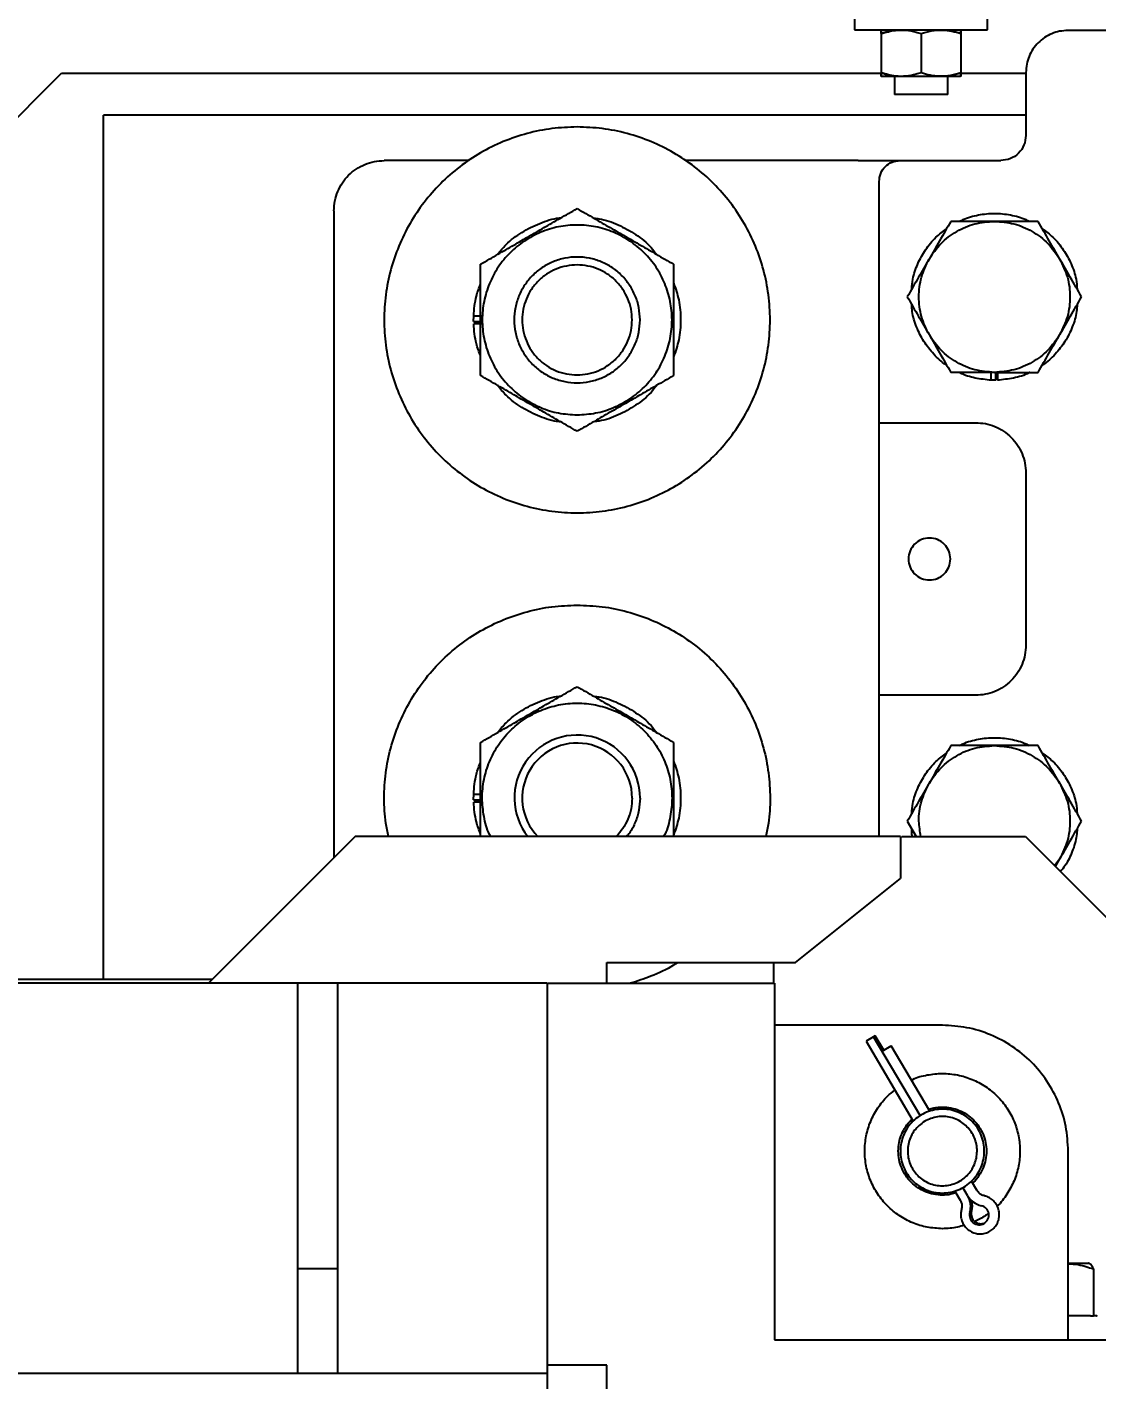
# Model space of a CAD drawing. Header units: millimetres. Extents: x 1293 to 41893, y 1011 to 26911.
# Drawn here: x 11191.6 to 11361.6, y 15098 to 15313 of the extents above; entities that cross this region are included whole.
import ezdxf

# ---------------------------------------------------------------- set-up
doc = ezdxf.new("R2010")
doc.units = ezdxf.units.MM
doc.header["$LTSCALE"] = 50
doc.layers.add('CAPA_1', color=7, linetype='Continuous')
doc.layers.add('MAQUINAS', color=11, linetype='Continuous')
doc.styles.add('SLDTEXTSTYLE0', font='TXT', dxfattribs={"width": 0.75})
doc.dimstyles.new('SLDDIMSTYLE0', dxfattribs={"dimtxt": 100, "dimasz": 100, "dimexe": 0, "dimexo": 0.0625, "dimgap": 25, "dimtad": 2, "dimdec": 0, "dimlfac": 1.5, "dimrnd": 1e-09, "dimzin": 12, "dimdsep": 46, "dimtxsty": 'SLDTEXTSTYLE0', "dimsah": 1, "dimcen": 0.09, "dimadec": 0, "dimazin": 3, "dimtfac": 1, "dimtdec": 0, "dimtofl": 0, "dimtmove": 0, "dimatfit": 3, "dimfxl": 1, "dimfrac": 2, "dimtolj": 1, "dimtzin": 12, "dimarcsym": 0})

# ---------------------------------------------------------------- blocks, each defined once
blk = doc.blocks.new('_D_18')
at = {"layer": 'CAPA_1', "transparency": 16777216}
for p, q in [((6530.12, 15837.67), (6530.12, 16976.53)), ((16745.16, 15322.37), (16745.16, 16976.53)), ((6530.12, 16926.53), (16745.16, 16926.53))]:
    blk.add_line(p, q, dxfattribs=at)
for points in [[(6530.12, 16926.53), (6630.12, 16911.14), (6630.12, 16941.91)], [(16745.16, 16926.53), (16645.16, 16941.91), (16645.16, 16911.14)]]:
    blk.add_solid(points, dxfattribs=at)
at = {"layer": 'CAPA_1', "transparency": 16777216, "insert": (11452.92, 17055.44), "char_height": 100, "attachment_point": 1, "style": 'SLDTEXTSTYLE0'}
blk.add_mtext('15323', dxfattribs=at)

msp = doc.modelspace()

# ---------------------------------------------------------------- linework, layer by layer
at = {"color": 7, "linetype": 'Continuous', "lineweight": 25}
for p, q in [((11323.0888204, 15314.2819693), (11323.0888204, 15312.588636)), ((11344.2554871, 15312.588636), (11344.2554871, 15314.2819693)), ((11323.0888204, 15312.588636), (11344.2554871, 15312.588636)), ((11327.3694751, 15312.588636), (11327.3221537, 15312.561315)), ((11327.3221537, 15311.9940938), (11327.3221537, 15305.7748448)), ((11333.6727126, 15311.9940938), (11333.6727126, 15305.7748448)), ((11340.0221537, 15312.561315), (11339.9748324, 15312.588636)), ((11340.0221537, 15311.99428), (11340.0221537, 15305.7746586)), ((11327.3221537, 15305.2076236), (11327.3694751, 15305.1803026)), ((11339.9613169, 15305.1803026), (11327.3829905, 15305.1803026)), ((11329.4388204, 15305.1803026), (11329.4388204, 15302.3153026)), ((11337.9054871, 15302.3153026), (11337.9054871, 15305.1803026)), ((11339.9748324, 15305.1803026), (11340.0221537, 15305.2076236)), ((11337.9054871, 15302.3153026), (11329.4388204, 15302.3153026)), ((11274.2568163, 15161.0592064), (10787.3768163, 15161.0592064)), ((11234.573483, 15161.0592064), (11234.573483, 15099.0592064)), ((11240.923483, 15161.0592064), (11240.923483, 15099.0592064)), ((11274.2568163, 15161.0592064), (11274.2568163, 14046.3592064)), ((11234.573483, 15115.7258731), (11240.923483, 15115.7258731)), ((10510.5315994, 15099.0592064), (11274.2568163, 15099.0592064))]:
    msp.add_line(p, q, dxfattribs=at)
for points, knots in [([(11327.3221537, 15311.9940938), (11328.0887504, 15312.2115463), (11329.377702, 15312.5771699), (11331.2624581, 15312.5754363), (11332.6112358, 15312.3283499), (11333.407403, 15312.077639), (11333.6727126, 15311.9940938)], [0, 0, 0, 0, 0.3661794341, 0.6156922034, 0.8719357593, 1, 1, 1, 1]), ([(11327.3221537, 15311.99428), (11327.3221537, 15312.1580726), (11327.3221537, 15312.4892097), (11327.3221537, 15312.6102931), (11327.3221537, 15312.4324166), (11327.3221537, 15312.1410911), (11327.3221537, 15311.9940938)], [0, 0, 0, 0, 0.2646061211, 0.5349506065, 0.7653448938, 1, 1, 1, 1]), ([(11329.4388204, 15312.4632353), (11329.223274, 15312.4435004), (11328.5047821, 15312.3777172), (11327.809119, 15312.1521661), (11327.3221537, 15311.99428)], [0, 0, 0, 0, 0.2999984007, 1, 1, 1, 1]), ([(11333.6727126, 15311.9940938), (11334.2238237, 15312.1579183), (11335.3379963, 15312.4891197), (11336.9887431, 15312.6103022), (11338.5666969, 15312.432517), (11339.534047, 15312.1412486), (11340.0221537, 15311.99428)], [0, 0, 0, 0, 0.2646176718, 0.5349733347, 0.7653562273, 1, 1, 1, 1]), ([(11340.0221537, 15311.9940938), (11339.757084, 15312.0796706), (11339.0630759, 15312.3037288), (11338.347658, 15312.4092059), (11337.9054871, 15312.474397)], [0, 0, 0, 0, 0.3819403056, 1, 1, 1, 1]), ([(11340.0221537, 15311.99428), (11340.0221537, 15312.1580726), (11340.0221537, 15312.4892097), (11340.0221537, 15312.6102931), (11340.0221537, 15312.4324166), (11340.0221537, 15312.1410911), (11340.0221537, 15311.9940938)], [0, 0, 0, 0, 0.2646061211, 0.5349506065, 0.7653448938, 1, 1, 1, 1]), ([(11333.6727126, 15305.7748448), (11333.4073987, 15305.6912974), (11332.6245116, 15305.4447658), (11331.2765045, 15305.1949882), (11329.3911208, 15305.1880056), (11328.0887485, 15305.5574089), (11327.3221537, 15305.7748448)], [0, 0, 0, 0, 0.1280647744, 0.377893031, 0.6338190398, 1, 1, 1, 1]), ([(11327.3221537, 15305.7748448), (11327.3221537, 15305.6110203), (11327.3221537, 15305.2798189), (11327.3221537, 15305.1586363), (11327.3221537, 15305.3364215), (11327.3221537, 15305.62769), (11327.3221537, 15305.7746586)], [0, 0, 0, 0, 0.2646176718, 0.5349733347, 0.7653562273, 1, 1, 1, 1]), ([(11327.3221537, 15305.7746586), (11327.8713359, 15305.5898368), (11328.541166, 15305.3644121), (11329.2339611, 15305.3225597), (11329.3587455, 15305.3150214)], [0, 0, 0, 0, 0.8198826265, 1, 1, 1, 1]), ([(11340.0221537, 15305.7746586), (11339.471061, 15305.610866), (11338.3569242, 15305.2797289), (11336.7061959, 15305.1586454), (11335.1282254, 15305.3365219), (11334.1608379, 15305.6278475), (11333.6727126, 15305.7748448)], [0, 0, 0, 0, 0.2646061211, 0.5349506065, 0.7653448938, 1, 1, 1, 1]), ([(11337.9054871, 15305.2975687), (11338.3476983, 15305.3614529), (11339.0632647, 15305.4648276), (11339.7571001, 15305.6891507), (11340.0221537, 15305.7748448)], [0, 0, 0, 0, 0.6179876588, 1, 1, 1, 1]), ([(11340.0221537, 15305.7748448), (11340.0221537, 15305.6110203), (11340.0221537, 15305.2798189), (11340.0221537, 15305.1586363), (11340.0221537, 15305.3364215), (11340.0221537, 15305.62769), (11340.0221537, 15305.7746586)], [0, 0, 0, 0, 0.2646176718, 0.5349733347, 0.7653562273, 1, 1, 1, 1])]:
    msp.add_open_spline(points, degree=3, knots=knots, dxfattribs=at)
at = {"layer": 'MAQUINAS', "linetype": 'Continuous', "lineweight": 25}
for p, q in [((11372.842264, 15312.4903026), (11357.0054871, 15312.4903026)), ((11157.0601562, 15265.7092064), (11197.0601562, 15305.7092064)), ((11197.0601562, 15305.7092064), (11327.3221537, 15305.7092064)), ((11339.8032974, 15305.7092064), (11350.3856062, 15305.7092064)), ((11350.3388204, 15305.823636), (11350.3388204, 15295.823636)), ((11203.7268228, 15161.7092064), (11203.7268228, 15299.0425398)), ((11350.3934895, 15299.0425398), (11203.7268228, 15299.0425398)), ((11261.8391423, 15291.823636), (11248.3388204, 15291.823636)), ((11323.6721537, 15291.823636), (11296.1718318, 15291.823636)), ((11330.3388204, 15291.823636), (11346.3388204, 15291.823636)), ((11327.0054871, 15250.1569693), (11327.0054871, 15288.4903026)), ((11240.3388204, 15283.823636), (11240.3388204, 15180.9878772)), ((11262.5541767, 15266.232299), (11262.5641558, 15267.118636)), ((11262.5541767, 15266.232299), (11263.6721578, 15266.232299)), ((11262.5641558, 15267.118636), (11263.8890188, 15267.118636)), ((11263.8890188, 15265.8619693), (11262.5641558, 15265.8619693)), ((11344.8438204, 15256.9028761), (11344.8438204, 15258.1569693)), ((11345.5420752, 15256.8951934), (11345.5420752, 15258.1569693)), ((11345.5420752, 15257.8253109), (11345.8338204, 15257.8418681)), ((11345.8338204, 15258.1569693), (11345.8338204, 15256.9028761)), ((11345.5420752, 15256.8951934), (11344.8438204, 15256.9028761)), ((11333.6721537, 15250.1569693), (11342.3388204, 15250.1569693)), ((11327.0054871, 15214.823636), (11327.0054871, 15242.1569693)), ((11350.3388204, 15242.1569693), (11350.3388204, 15214.823636)), ((11327.0054871, 15184.3758731), (11327.0054871, 15206.823636)), ((11342.3388204, 15206.823636), (11333.6721537, 15206.823636)), ((11262.5541767, 15190.232299), (11262.5641558, 15191.118636)), ((11262.5641558, 15191.118636), (11263.8890188, 15191.118636)), ((11262.5541767, 15190.232299), (11263.6721578, 15190.232299)), ((11263.8890188, 15189.8619693), (11262.5641558, 15189.8619693)), ((11331.4824139, 15186.823636), (11332.8956305, 15184.3758731)), ((11243.7268163, 15184.3758731), (11220.393483, 15161.0425398)), ((11330.393483, 15184.3758731), (11243.7268163, 15184.3758731)), ((11330.393483, 15184.3758731), (11330.393483, 15177.7092064)), ((11330.6268163, 15184.3758731), (11350.2511668, 15184.3758731)), ((11350.2511668, 15184.3758731), (11373.5845001, 15161.0425398)), ((11355.7311252, 15180.823636), (11354.8941592, 15179.7328806)), ((11355.0255303, 15179.6015096), (11355.7311252, 15180.823636)), ((11313.7267341, 15164.3758731), (11330.393483, 15177.7092064)), ((11283.7268163, 15164.3758731), (11313.7267341, 15164.3758731)), ((11283.7268163, 15161.0425398), (11283.7268163, 15164.3758731)), ((11310.2511668, 15161.0425398), (11310.2511668, 15164.3758731)), ((11063.7268163, 15161.7092064), (11221.0601497, 15161.7092064)), ((11274.3722931, 15161.0425398), (11310.3935066, 15161.0425398)), ((11310.3935066, 15161.0425398), (11310.3935066, 15104.3758731)), ((11337.0601733, 15154.3758731), (11310.3935066, 15154.3758731)), ((11326.1163968, 15152.529161), (11324.9316951, 15151.8268015)), ((11324.9316951, 15151.8268015), (11332.4427217, 15139.1576106)), ((11326.3849139, 15152.6883534), (11326.1163968, 15152.529161)), ((11333.5339336, 15140.0176638), (11326.1163968, 15152.529161)), ((11327.7448369, 15150.3945094), (11326.3849139, 15152.6883534)), ((11327.4763198, 15150.235317), (11328.9295387, 15151.0968689)), ((11335.0806424, 15140.7215221), (11328.9295387, 15151.0968689)), ((11357.0601733, 15104.3758731), (11357.0601733, 15134.3758731)), ((11339.0396778, 15128.0302242), (11339.8908479, 15126.5945168)), ((11341.0755497, 15127.2968763), (11340.3178694, 15128.5748901)), ((11342.5287685, 15128.1584282), (11341.6775985, 15129.5941356)), ((11360.5043662, 15116.4718683), (11360.3935066, 15116.5358731)), ((11361.0682926, 15115.6427091), (11361.0682926, 15108.2025398)), ((11360.5888104, 15108.2025398), (11361.0682926, 15108.2025398)), ((11310.3935066, 15104.3758731), (11510.8968592, 15104.3758731)), ((11283.7268163, 15100.3758731), (11274.2568163, 15100.3758731)), ((11283.7268163, 15093.7092064), (11283.7268163, 15100.3758731))]:
    msp.add_line(p, q, dxfattribs=at)
for centre, radius, start, end in [((11279.020555, 15190.5194452), 9.9849746, 359.832773889, 217.972391685), ((11279.0080508, 15190.4949908), 8.7344375, 359.969246995, 224.473053958), ((11344.0595672, 15129.0640433), 3.4680312, 210.634469101, 256.615408649), ((11338.0932259, 15125.5268523), 3.4680312, 344.708403319, 30.689342866), ((11338.3674046, 15125.6857411), 3.4624902, 344.68854048, 13.439179864), ((11342.9108837, 15124.2011348), 1.5287184, 164.400567116, 76.923244852), ((11343.1863836, 15124.3637424), 1.5345343, 164.593496223, 294.533278818)]:
    msp.add_arc(centre, radius, start, end, dxfattribs=at)
for points in [[(11357.0054871, 15312.4903026), (11356.5691571, 15312.4654912), (11355.696497, 15312.4158684), (11354.4378343, 15312.0194508), (11353.2777508, 15311.4033255), (11352.2612757, 15310.5678473), (11351.4257975, 15309.5513723), (11350.8096722, 15308.3912887), (11350.4132546, 15307.132626), (11350.3636318, 15306.259966), (11350.3388204, 15305.823636)], [(11279.0054871, 15297.1569693), (11280.3435706, 15297.1063342), (11283.0197378, 15297.0050639), (11286.9653036, 15296.1904454), (11290.7746747, 15294.9053222), (11294.3826717, 15293.1239156), (11297.7275609, 15290.8895054), (11300.7521101, 15288.2368933), (11303.4045687, 15285.2123851), (11305.6395522, 15281.8674849), (11307.4188194, 15278.2594909), (11308.7119266, 15274.450119), (11309.4967485, 15270.5045534), (11309.7598564, 15266.4903026), (11309.4967485, 15262.4760519), (11308.7119266, 15258.5304861), (11307.4188194, 15254.721115), (11305.6395522, 15251.113118), (11303.4045687, 15247.7682288), (11300.7521101, 15244.7436795), (11297.7275609, 15242.091221), (11294.3826717, 15239.8562375), (11290.7746747, 15238.0769703), (11286.9653036, 15236.7838631), (11283.0197378, 15235.9990412), (11279.0054871, 15235.7359333), (11274.9912363, 15235.9990412), (11271.0456706, 15236.7838631), (11267.2362995, 15238.0769703), (11263.6283024, 15239.8562375), (11260.2834133, 15242.091221), (11257.258864, 15244.7436795), (11254.6064055, 15247.7682288), (11252.371422, 15251.113118), (11250.5921547, 15254.721115), (11249.2990475, 15258.5304861), (11248.5142257, 15262.4760519), (11248.2511178, 15266.4903026), (11248.5142257, 15270.5045534), (11249.2990475, 15274.450119), (11250.5921547, 15278.2594909), (11252.371422, 15281.8674849), (11254.6064055, 15285.2123851), (11257.258864, 15288.2368933), (11260.2834133, 15290.8895054), (11263.6283024, 15293.1239156), (11267.2362995, 15294.9053222), (11271.0456706, 15296.1904454), (11274.9912363, 15297.0050639), (11277.6674035, 15297.1063342), (11279.0054871, 15297.1569693)], [(11350.3388204, 15295.823636), (11350.2786941, 15295.2994878), (11350.1584415, 15294.2511914), (11349.2334447, 15292.9290117), (11347.9112649, 15292.0040148), (11346.8629686, 15291.8837623), (11346.3388204, 15291.823636)], [(11240.3388204, 15283.823636), (11240.3685941, 15284.347232), (11240.4281415, 15285.394424), (11240.9038426, 15286.9048192), (11241.6431929, 15288.2969195), (11242.6457668, 15289.5166896), (11243.8655368, 15290.5192635), (11245.2576371, 15291.2586137), (11246.7680324, 15291.7343149), (11247.8152244, 15291.7938623), (11248.3388204, 15291.823636)], [(11323.6721537, 15291.823636), (11324.1084837, 15291.823636), (11324.9811438, 15291.823636), (11326.2398065, 15291.823636), (11327.39989, 15291.823636), (11328.4163651, 15291.823636), (11329.2518433, 15291.823636), (11329.8679686, 15291.823636), (11330.2643862, 15291.823636), (11330.314009, 15291.823636), (11330.3388204, 15291.823636)], [(11327.0054871, 15288.4903026), (11327.0555923, 15288.9270928), (11327.1558028, 15289.8006731), (11327.9266335, 15290.9024895), (11329.02845, 15291.6733202), (11329.9020303, 15291.7735307), (11330.3388204, 15291.823636)], [(11279.0054871, 15251.4069693), (11278.0182934, 15251.4631051), (11276.0439061, 15251.5753767), (11273.1961369, 15252.4722716), (11270.5716179, 15253.8662549), (11268.2712077, 15255.7565245), (11266.3833099, 15258.0562992), (11264.9804752, 15260.6809885), (11264.1166139, 15263.528712), (11263.8249236, 15266.4903052), (11264.1166139, 15269.4518829), (11264.9804752, 15272.2996529), (11266.3833099, 15274.9241717), (11268.2712077, 15277.224582), (11270.5716179, 15279.1124798), (11273.1961369, 15280.5153145), (11276.0439061, 15281.3791758), (11279.0054871, 15281.6708661), (11281.9670681, 15281.3791758), (11284.8148372, 15280.5153145), (11287.4393562, 15279.1124798), (11289.7397664, 15277.224582), (11291.6276642, 15274.9241717), (11293.0304989, 15272.2996529), (11293.8943602, 15269.4518829), (11294.1860505, 15266.4903052), (11293.8943602, 15263.528712), (11293.0304989, 15260.6809885), (11291.6276642, 15258.0562992), (11289.7397664, 15255.7565245), (11287.4393562, 15253.8662549), (11284.8148372, 15252.4722716), (11281.9670681, 15251.5753767), (11279.9926807, 15251.4631051), (11279.0054871, 15251.4069693)], [(11334.9465156, 15276.1569693), (11335.5390355, 15277.0248661), (11336.7240754, 15278.7606598), (11339.2784172, 15280.6538956), (11342.1951784, 15281.9194026), (11344.2909397, 15282.0777804), (11345.3388204, 15282.1569693)], [(11345.3388204, 15282.1569693), (11346.3867011, 15282.0777804), (11348.4824624, 15281.9194026), (11351.3992236, 15280.6538956), (11353.9535654, 15278.7606598), (11355.1386053, 15277.0248661), (11355.7311252, 15276.1569693)], [(11289.0054871, 15266.4903026), (11288.9682699, 15265.8358096), (11288.8938357, 15264.5268235), (11288.2992093, 15262.6387998), (11287.3750214, 15260.8987872), (11286.1218041, 15259.3736533), (11284.5970916, 15258.1220084), (11282.856966, 15257.1919522), (11280.9689726, 15256.6192265), (11279.0054854, 15256.4258407), (11277.0420084, 15256.6192265), (11275.1539841, 15257.1919522), (11273.4139716, 15258.1220084), (11271.8888378, 15259.3736533), (11270.6371928, 15260.8987872), (11269.7071367, 15262.6387998), (11269.1344109, 15264.5268235), (11268.9410251, 15266.4903026), (11269.1344109, 15268.4537817), (11269.7071367, 15270.3418055), (11270.6371928, 15272.0818181), (11271.8888378, 15273.6069519), (11273.4139716, 15274.8585969), (11275.1539841, 15275.788653), (11277.0420084, 15276.3613788), (11279.0054854, 15276.5547646), (11280.9689726, 15276.3613788), (11282.856966, 15275.788653), (11284.5970916, 15274.8585969), (11286.1218041, 15273.6069519), (11287.3750214, 15272.0818181), (11288.2992093, 15270.3418055), (11288.8938357, 15268.4537817), (11288.9682699, 15267.1447957), (11289.0054871, 15266.4903026)], [(11287.7424871, 15266.4903026), (11287.7099705, 15265.9184721), (11287.6449373, 15264.7748109), (11287.1254122, 15263.1252446), (11286.3179493, 15261.6049956), (11285.2230132, 15260.2724861), (11283.8908719, 15259.1789239), (11282.3705243, 15258.3663339), (11280.7209844, 15257.8659434), (11279.0054856, 15257.6969822), (11277.2899958, 15257.8659434), (11275.6404289, 15258.3663339), (11274.12018, 15259.1789239), (11272.7876706, 15260.2724861), (11271.6941084, 15261.6049956), (11270.8815183, 15263.1252446), (11270.3811279, 15264.7748109), (11270.2121667, 15266.4903026), (11270.3811279, 15268.2057943), (11270.8815183, 15269.8553607), (11271.6941084, 15271.3756097), (11272.7876706, 15272.7081191), (11274.12018, 15273.8016813), (11275.6404289, 15274.6142714), (11277.2899958, 15275.1146618), (11279.0054856, 15275.283623), (11280.7209844, 15275.1146618), (11282.3705243, 15274.6142714), (11283.8908719, 15273.8016813), (11285.2230132, 15272.7081191), (11286.3179493, 15271.3756097), (11287.1254122, 15269.8553607), (11287.6449373, 15268.2057943), (11287.7099705, 15267.0621332), (11287.7424871, 15266.4903026)], [(11334.9465156, 15264.1569693), (11334.4911548, 15265.104055), (11333.5804334, 15266.9982265), (11333.2180139, 15270.1569693), (11333.5804334, 15273.3157121), (11334.4911548, 15275.2098836), (11334.9465156, 15276.1569693)], [(11355.7311252, 15276.1569693), (11356.186486, 15275.2098836), (11357.0972074, 15273.3157121), (11357.4596269, 15270.1569693), (11357.0972074, 15266.9982265), (11356.186486, 15265.104055), (11355.7311252, 15264.1569693)], [(11345.3388204, 15258.1569693), (11344.2909397, 15258.2361582), (11342.1951784, 15258.394536), (11339.2784172, 15259.660043), (11336.7240754, 15261.5532788), (11335.5390355, 15263.2890725), (11334.9465156, 15264.1569693)], [(11355.7311252, 15264.1569693), (11355.1386053, 15263.2890725), (11353.9535654, 15261.5532788), (11351.3992236, 15259.660043), (11348.4824624, 15258.394536), (11346.3867011, 15258.2361582), (11345.3388204, 15258.1569693)], [(11327.0054871, 15250.1569693), (11327.0302985, 15250.1569693), (11327.0799213, 15250.1569693), (11327.4763389, 15250.1569693), (11328.0924641, 15250.1569693), (11328.9279424, 15250.1569693), (11329.9444174, 15250.1569693), (11331.104501, 15250.1569693), (11332.3631637, 15250.1569693), (11333.2358237, 15250.1569693), (11333.6721537, 15250.1569693)], [(11327.0054871, 15242.1569693), (11327.0054871, 15242.6805653), (11327.0054871, 15243.7277573), (11327.0054871, 15245.2381526), (11327.0054871, 15246.6302529), (11327.0054871, 15247.8500229), (11327.0054871, 15248.8525968), (11327.0054871, 15249.5919471), (11327.0054871, 15250.0676482), (11327.0054871, 15250.1271956), (11327.0054871, 15250.1569693)], [(11342.3388204, 15250.1569693), (11342.8624164, 15250.1271956), (11343.9096084, 15250.0676482), (11345.4200037, 15249.5919471), (11346.812104, 15248.8525968), (11348.031874, 15247.8500229), (11349.0344479, 15246.6302529), (11349.7737982, 15245.2381526), (11350.2494993, 15243.7277573), (11350.3090467, 15242.6805653), (11350.3388204, 15242.1569693)], [(11338.3388204, 15228.4903026), (11338.2887178, 15228.054029), (11338.1885127, 15227.1814818), (11337.417642, 15226.0719171), (11336.3159773, 15225.3305297), (11335.0050397, 15225.0701891), (11333.6967862, 15225.3305297), (11332.5870693, 15226.0719171), (11331.8457234, 15227.1814818), (11331.5853689, 15228.4903026), (11331.8457234, 15229.7991234), (11332.5870693, 15230.9086881), (11333.6967862, 15231.6500755), (11335.0050397, 15231.9104162), (11336.3159773, 15231.6500755), (11337.417642, 15230.9086881), (11338.1885127, 15229.7991234), (11338.2887178, 15228.9265762), (11338.3388204, 15228.4903026)], [(11327.0054871, 15206.823636), (11327.0054871, 15206.8534097), (11327.0054871, 15206.912957), (11327.0054871, 15207.3886582), (11327.0054871, 15208.1280085), (11327.0054871, 15209.1305824), (11327.0054871, 15210.3503524), (11327.0054871, 15211.7424527), (11327.0054871, 15213.2528479), (11327.0054871, 15214.3000399), (11327.0054871, 15214.823636)], [(11350.3388204, 15214.823636), (11350.3090467, 15214.3000399), (11350.2494993, 15213.2528479), (11349.7737982, 15211.7424527), (11349.0344479, 15210.3503524), (11348.031874, 15209.1305824), (11346.812104, 15208.1280085), (11345.4200037, 15207.3886582), (11343.9096084, 15206.912957), (11342.8624164, 15206.8534097), (11342.3388204, 15206.823636)], [(11333.6721537, 15206.823636), (11333.2358237, 15206.823636), (11332.3631637, 15206.823636), (11331.104501, 15206.823636), (11329.9444174, 15206.823636), (11328.9279424, 15206.823636), (11328.0924641, 15206.823636), (11327.4763389, 15206.823636), (11327.0799213, 15206.823636), (11327.0302985, 15206.823636), (11327.0054871, 15206.823636)], [(11334.9465156, 15192.823636), (11335.5390355, 15193.6915328), (11336.7240754, 15195.4273264), (11339.2784172, 15197.3205623), (11342.1951784, 15198.5860693), (11344.2909397, 15198.7444471), (11345.3388204, 15198.823636)], [(11345.3388204, 15198.823636), (11346.3867011, 15198.7444471), (11348.4824624, 15198.5860693), (11351.3992236, 15197.3205623), (11353.9535654, 15195.4273264), (11355.1386053, 15193.6915328), (11355.7311252, 15192.823636)], [(11355.7311252, 15192.823636), (11356.186486, 15191.8765502), (11357.0972074, 15189.9823788), (11357.4596269, 15186.823636), (11357.0972074, 15183.6648931), (11356.186486, 15181.7707217), (11355.7311252, 15180.823636)], [(11357.0601733, 15134.3758731), (11356.9857391, 15135.6848632), (11356.8368706, 15138.3028432), (11355.6476178, 15142.0788313), (11353.7992421, 15145.5590821), (11351.2928073, 15148.6085071), (11348.2433822, 15151.1149419), (11344.7631315, 15152.9633176), (11340.9871434, 15154.1525704), (11338.3691633, 15154.3014389), (11337.0601733, 15154.3758731)], [(11333.6603526, 15140.1104833), (11334.048332, 15140.3116557), (11334.8242907, 15140.7140007), (11336.1091602, 15141.0148973), (11337.4211957, 15141.0764824), (11338.7218702, 15140.8763272), (11339.9580127, 15140.4274992), (11341.0829728, 15139.7458063), (11342.0532901, 15138.8578313), (11342.8317372, 15137.7975954), (11343.3883824, 15136.6058705), (11343.7018384, 15135.3284464), (11343.7600582, 15134.0144159), (11343.5608047, 15132.7142759), (11343.1117351, 15131.4779902), (11342.4301069, 15130.3530685), (11341.5421146, 15129.3827409), (11340.4818833, 15128.6042965), (11339.2901572, 15128.0476507), (11338.0127334, 15127.7341948), (11336.6987029, 15127.675975), (11335.3985629, 15127.8752284), (11334.1622771, 15128.3242981), (11333.0373555, 15129.0059262), (11332.0670277, 15129.8939188), (11331.2885841, 15130.9541489), (11330.7319355, 15132.1458797), (11330.4184899, 15133.4232861), (11330.3602317, 15134.7373814), (11330.5596284, 15136.0372798), (11331.0081634, 15137.2744672), (11331.6917867, 15138.3960237), (11332.5723332, 15139.3789105), (11333.2976795, 15139.8666257), (11333.6603526, 15140.1104833)], [(11334.2492165, 15139.1172197), (11334.9120245, 15139.4138557), (11336.2376404, 15140.0071277), (11338.4659518, 15139.8463154), (11340.4495193, 15138.9045026), (11341.9253204, 15137.2593606), (11342.6582389, 15135.1789548), (11342.5394919, 15132.9752896), (11341.5864071, 15130.9851191), (11339.9442878, 15129.5110835), (11337.8630634, 15128.7777063), (11335.6596497, 15128.8965226), (11333.6692919, 15129.8497888), (11332.1957542, 15131.491113), (11331.4605723, 15133.5753367), (11331.5861096, 15135.7675484), (11332.5142966, 15137.7997149), (11333.6709099, 15138.6780514), (11334.2492165, 15139.1172197)]]:
    msp.add_open_spline(points, degree=3, dxfattribs=at)
for points, knots in [([(11263.6721537, 15275.3430068), (11264.5829038, 15275.8688286), (11266.3156941, 15276.8692555), (11268.8851594, 15278.352737), (11271.338734, 15279.7693089), (11273.7923412, 15281.1858997), (11276.3618169, 15282.6693872), (11278.0946886, 15283.6698611), (11279.0054871, 15284.1957109)], [0, 0, 0, 0, 0.1815959575, 0.3455038982, 0.4999999835, 0.6544793218, 0.8183941161, 1, 1, 1, 1]), ([(11279.0054871, 15284.1957109), (11279.9162372, 15283.6698891), (11281.6490274, 15282.6694622), (11284.2184927, 15281.1859807), (11286.6720673, 15279.7694087), (11289.1256745, 15278.3528179), (11291.6951502, 15276.8693305), (11293.4280219, 15275.8688565), (11294.3388204, 15275.3430068)], [0, 0, 0, 0, 0.1815959575, 0.3455038983, 0.4999999835, 0.6544793219, 0.8183941161, 1, 1, 1, 1]), ([(11339.7942967, 15282.1569693), (11339.968337, 15282.2523195), (11340.894288, 15282.7596137), (11342.7762044, 15283.2286232), (11345.3388204, 15283.5161423), (11347.9014364, 15283.2286232), (11349.7833528, 15282.7596137), (11350.7093038, 15282.2523195), (11350.8833441, 15282.1569693)], [0, 0, 0, 0, 0.05186370543, 0.27593185271, 0.5, 0.72406814729, 0.94813629457, 1, 1, 1, 1]), ([(11266.3412017, 15276.8839823), (11266.7809084, 15277.4225036), (11267.8936395, 15278.785297), (11270.1823269, 15280.4945183), (11273.037363, 15281.8962948), (11275.1828488, 15282.6272586), (11276.3427571, 15282.7090652), (11276.4427571, 15282.716118)], [0, 0, 0, 0, 0.1743291541, 0.441161103, 0.7079930518, 0.9748250007, 1, 1, 1, 1]), ([(11281.6499723, 15282.6689166), (11281.9289936, 15282.6413762), (11283.2660647, 15282.5094022), (11285.5606393, 15281.6683613), (11288.3516663, 15280.1403133), (11290.4237695, 15278.5011211), (11291.3618399, 15277.2747641), (11291.653629, 15276.8933028)], [0, 0, 0, 0, 0.0709820778, 0.3401464394, 0.609310801, 0.8784751627, 1, 1, 1, 1]), ([(11332.1917984, 15271.3856593), (11332.2361594, 15271.9121063), (11332.3525872, 15273.2937952), (11333.0925377, 15275.4371957), (11334.3301151, 15277.6944253), (11335.8855142, 15279.6021992), (11337.1527694, 15280.5489738), (11337.7321531, 15280.9818351)], [0, 0, 0, 0, 0.1380833636, 0.3624073502, 0.5867313368, 0.8110553233, 1, 1, 1, 1]), ([(11338.4106172, 15282.1569693), (11337.815585, 15281.1263434), (11336.6793489, 15279.1583248), (11335.5055914, 15277.1253171), (11334.9465156, 15276.1569693)], [0, 0, 0, 0, 0.523687075, 1, 1, 1, 1]), ([(11345.3388204, 15282.1569693), (11344.2206687, 15282.1569693), (11341.8731536, 15282.1569693), (11339.6006815, 15282.1569693), (11338.4106172, 15282.1569693)], [0, 0, 0, 0, 0.47631292503, 1, 1, 1, 1]), ([(11352.2670236, 15282.1569693), (11351.0769593, 15282.1569693), (11348.8044872, 15282.1569693), (11346.4569721, 15282.1569693), (11345.3388204, 15282.1569693)], [0, 0, 0, 0, 0.523687075, 1, 1, 1, 1]), ([(11355.7311252, 15276.1569693), (11355.1720494, 15277.1253171), (11353.9982919, 15279.1583248), (11352.8620558, 15281.1263434), (11352.2670236, 15282.1569693)], [0, 0, 0, 0, 0.47631292503, 1, 1, 1, 1]), ([(11352.9454877, 15280.9818351), (11353.5248714, 15280.5489738), (11354.7921266, 15279.6021992), (11356.3475257, 15277.6944253), (11357.5851031, 15275.4371957), (11358.3250536, 15273.2937952), (11358.4414814, 15271.9121063), (11358.4858424, 15271.3856593)], [0, 0, 0, 0, 0.1889446767, 0.4132686632, 0.6375926498, 0.8619166364, 1, 1, 1, 1]), ([(11263.6721537, 15257.6375985), (11263.6721537, 15258.6892421), (11263.6721537, 15260.690096), (11263.6721537, 15263.6570589), (11263.6721537, 15266.4902029), (11263.6721537, 15269.3233844), (11263.6721537, 15272.2903594), (11263.6721537, 15274.2913073), (11263.6721537, 15275.3430068)], [0, 0, 0, 0, 0.18159595738, 0.3455038982, 0.49999998353, 0.65447932189, 0.81839411617, 1, 1, 1, 1]), ([(11294.3388204, 15275.3430068), (11294.3388204, 15274.2913631), (11294.3388204, 15272.2905093), (11294.3388204, 15269.3235463), (11294.3388204, 15266.4904024), (11294.3388204, 15263.6572209), (11294.3388204, 15260.6902459), (11294.3388204, 15258.689298), (11294.3388204, 15257.6375985)], [0, 0, 0, 0, 0.18159595743, 0.34550389828, 0.49999998353, 0.65447932192, 0.81839411617, 1, 1, 1, 1]), ([(11334.9465156, 15276.1569693), (11334.3874397, 15275.1886215), (11333.2136822, 15273.1556138), (11332.0774461, 15271.1875952), (11331.4824139, 15270.1569693)], [0, 0, 0, 0, 0.476312925, 1, 1, 1, 1]), ([(11359.1952269, 15270.1569693), (11358.6001947, 15271.1875952), (11357.4639586, 15273.1556138), (11356.2902011, 15275.1886215), (11355.7311252, 15276.1569693)], [0, 0, 0, 0, 0.523687075, 1, 1, 1, 1]), ([(11262.5641558, 15267.118636), (11262.6469623, 15268.1853183), (11262.7843303, 15269.9548385), (11263.4197859, 15271.6065992), (11263.6721833, 15272.2626641)], [0, 0, 0, 0, 0.6028087685, 1, 1, 1, 1]), ([(11294.3387913, 15272.3717103), (11294.6454854, 15271.4766352), (11295.297618, 15269.573411), (11295.5442102, 15266.4903026), (11295.2976181, 15263.4071949), (11294.6454858, 15261.5039714), (11294.3387919, 15260.6088969)], [0, 0, 0, 0, 0.2351471171, 0.5000000873, 0.7648530575, 1, 1, 1, 1]), ([(11331.4824139, 15270.1569693), (11332.0774461, 15269.1263434), (11333.2136822, 15267.1583248), (11334.3874397, 15265.1253171), (11334.9465156, 15264.1569693)], [0, 0, 0, 0, 0.523687075, 1, 1, 1, 1]), ([(11355.7311252, 15264.1569693), (11356.2902011, 15265.1253171), (11357.4639586, 15267.1583248), (11358.6001947, 15269.1263434), (11359.1952269, 15270.1569693)], [0, 0, 0, 0, 0.476312925, 1, 1, 1, 1]), ([(11337.7565862, 15259.2897842), (11337.7173024, 15259.3121708), (11336.9337357, 15259.7587004), (11335.660538, 15261.0172304), (11334.0447945, 15263.0206555), (11332.9121001, 15265.3422086), (11332.2781725, 15267.3442639), (11332.2132558, 15268.5627724), (11332.193985, 15268.9244921)], [0, 0, 0, 0, 0.01179466132, 0.23526027347, 0.45872588561, 0.68219149776, 0.90565710991, 1, 1, 1, 1]), ([(11358.4836558, 15268.9244921), (11358.464385, 15268.5627724), (11358.3994683, 15267.3442639), (11357.7655407, 15265.3422086), (11356.6328463, 15263.0206555), (11355.0171028, 15261.0172304), (11353.743905, 15259.7587004), (11352.9603384, 15259.3121708), (11352.9210546, 15259.2897842)], [0, 0, 0, 0, 0.0943428901, 0.3178085022, 0.5412741144, 0.7647397265, 0.9882053387, 1, 1, 1, 1]), ([(11263.6721839, 15260.7179394), (11263.4197862, 15261.3740048), (11262.7843304, 15263.0257662), (11262.6469624, 15264.795287), (11262.5641558, 15265.8619693)], [0, 0, 0, 0, 0.397191452, 1, 1, 1, 1]), ([(11334.9465156, 15264.1569693), (11335.5055914, 15263.1886215), (11336.6793489, 15261.1556138), (11337.815585, 15259.1875952), (11338.4106172, 15258.1569693)], [0, 0, 0, 0, 0.476312925, 1, 1, 1, 1]), ([(11352.2670236, 15258.1569693), (11352.8620558, 15259.1875952), (11353.9982919, 15261.1556138), (11355.1720494, 15263.1886215), (11355.7311252, 15264.1569693)], [0, 0, 0, 0, 0.523687075, 1, 1, 1, 1]), ([(11279.0054871, 15248.7848944), (11278.094737, 15249.3107162), (11276.3619467, 15250.3111431), (11273.7924814, 15251.7946246), (11271.3389068, 15253.2111966), (11268.8852996, 15254.6277873), (11266.3158239, 15256.1112748), (11264.5829522, 15257.1117488), (11263.6721537, 15257.6375985)], [0, 0, 0, 0, 0.1815959575, 0.3455038982, 0.4999999835, 0.6544793218, 0.8183941161, 1, 1, 1, 1]), ([(11294.3388204, 15257.6375985), (11293.4280703, 15257.1117767), (11291.6952801, 15256.1113498), (11289.1258148, 15254.6278683), (11286.6722401, 15253.2112963), (11284.2186329, 15251.7947056), (11281.6491573, 15250.3112181), (11279.9162855, 15249.3107441), (11279.0054871, 15248.7848944)], [0, 0, 0, 0, 0.18159595748, 0.34550389824, 0.49999998353, 0.65447932185, 0.81839411616, 1, 1, 1, 1]), ([(11345.3388204, 15258.1569693), (11344.2206687, 15258.1569693), (11341.8731536, 15258.1569693), (11339.6006815, 15258.1569693), (11338.4106172, 15258.1569693)], [0, 0, 0, 0, 0.476312925, 1, 1, 1, 1]), ([(11344.8438204, 15256.9028761), (11343.9934547, 15256.9919606), (11342.2927232, 15257.1701295), (11340.5585086, 15257.67116), (11339.7712747, 15258.1295888), (11339.7242557, 15258.1569693)], [0, 0, 0, 0, 0.4846086665, 0.969217333, 1, 1, 1, 1]), ([(11345.3388204, 15258.1569693), (11346.4569721, 15258.1569693), (11348.8044872, 15258.1569693), (11351.0769593, 15258.1569693), (11352.2670236, 15258.1569693)], [0, 0, 0, 0, 0.47631292503, 1, 1, 1, 1]), ([(11350.9533851, 15258.1569693), (11350.9063661, 15258.1295888), (11350.1191322, 15257.67116), (11348.3849176, 15257.1701295), (11346.6841861, 15256.9919606), (11345.8338204, 15256.9028761)], [0, 0, 0, 0, 0.030782667, 0.5153913335, 1, 1, 1, 1]), ([(11276.4427571, 15250.2644872), (11276.3427571, 15250.2715401), (11275.1828488, 15250.3533467), (11273.037363, 15251.0843105), (11270.1823269, 15252.486087), (11267.8936395, 15254.1953083), (11266.7809084, 15255.5581017), (11266.3412017, 15256.0966229)], [0, 0, 0, 0, 0.02517499935, 0.29200694819, 0.55883889702, 0.82567084586, 1, 1, 1, 1]), ([(11291.653629, 15256.0873025), (11291.3618399, 15255.7058411), (11290.4237695, 15254.4794841), (11288.3516663, 15252.8402919), (11285.5606393, 15251.312244), (11283.2660647, 15250.471203), (11281.9289936, 15250.3392291), (11281.6499723, 15250.3116886)], [0, 0, 0, 0, 0.1215248373, 0.390689199, 0.6598535606, 0.9290179222, 1, 1, 1, 1]), ([(11249.0212066, 15184.3758731), (11248.8671906, 15185.0775094), (11248.426217, 15187.0864117), (11248.2669035, 15190.4934836), (11248.5099959, 15194.503701), (11249.3001809, 15198.4503473), (11250.5918511, 15202.2594297), (11252.3715033, 15205.8675013), (11254.6063837, 15209.2123807), (11257.2588698, 15212.2368944), (11260.2834117, 15214.8895051), (11263.6283028, 15217.1239157), (11267.2362994, 15218.9053221), (11271.0456706, 15220.1904454), (11274.9912363, 15221.0050639), (11277.6674035, 15221.1063342), (11279.0054871, 15221.1569693)], [0, 0, 0, 0, 0.0396492127, 0.1135223502, 0.1873954877, 0.2612686251, 0.3351417626, 0.4090149001, 0.4828880376, 0.5567611751, 0.6306343126, 0.7045074501, 0.7783805875, 0.852253725, 0.9261268625, 1, 1, 1, 1]), ([(11279.0054871, 15221.1569693), (11280.3435706, 15221.1063342), (11283.0197378, 15221.0050639), (11286.9653035, 15220.1904454), (11290.7746748, 15218.9053221), (11294.3826713, 15217.1239157), (11297.7275624, 15214.8895051), (11300.7521043, 15212.2368944), (11303.4045905, 15209.2123807), (11305.6394708, 15205.8675013), (11307.4191231, 15202.2594297), (11308.7107933, 15198.4503473), (11309.5009783, 15194.503701), (11309.7440706, 15190.4934836), (11309.5847571, 15187.0864117), (11309.1437835, 15185.0775094), (11308.9897676, 15184.3758731)], [0, 0, 0, 0, 0.0738731375, 0.147746275, 0.2216194125, 0.2954925499, 0.3693656874, 0.4432388249, 0.5171119624, 0.5909850999, 0.6648582374, 0.7387313749, 0.8126045123, 0.8864776498, 0.9603507873, 1, 1, 1, 1]), ([(11263.6721537, 15199.3430068), (11264.5829038, 15199.8688286), (11266.3156941, 15200.8692555), (11268.8851594, 15202.352737), (11271.338734, 15203.7693089), (11273.7923412, 15205.1858997), (11276.3618169, 15206.6693872), (11278.0946886, 15207.6698611), (11279.0054871, 15208.1957109)], [0, 0, 0, 0, 0.1815959575, 0.3455038983, 0.4999999835, 0.6544793219, 0.8183941161, 1, 1, 1, 1]), ([(11279.0054871, 15208.1957109), (11279.9162372, 15207.6698891), (11281.6490274, 15206.6694622), (11284.2184927, 15205.1859807), (11286.6720673, 15203.7694087), (11289.1256745, 15202.3528179), (11291.6951502, 15200.8693305), (11293.4280219, 15199.8688565), (11294.3388204, 15199.3430068)], [0, 0, 0, 0, 0.1815959575, 0.3455038982, 0.4999999835, 0.6544793218, 0.8183941161, 1, 1, 1, 1]), ([(11265.2532607, 15184.3758731), (11265.1910771, 15184.4894137), (11264.6551495, 15185.4679595), (11264.1484415, 15187.5446632), (11263.8163955, 15190.4860311), (11264.118899, 15193.4530282), (11264.9798629, 15196.2993461), (11266.3834739, 15198.924254), (11268.2711638, 15201.2245599), (11270.5716297, 15203.1124857), (11273.1961338, 15204.5153129), (11276.0439068, 15205.3791762), (11279.0054871, 15205.6708658), (11281.9670673, 15205.3791762), (11284.8148403, 15204.5153129), (11287.4393444, 15203.1124857), (11289.7398104, 15201.2245599), (11291.6275002, 15198.924254), (11293.0311112, 15196.2993461), (11293.8920751, 15193.4530282), (11294.1945787, 15190.4860311), (11293.8625326, 15187.5446632), (11293.3558246, 15185.4679595), (11292.819897, 15184.4894137), (11292.7577134, 15184.3758731)], [0, 0, 0, 0, 0.0064779669, 0.0558301702, 0.1051823735, 0.1545345768, 0.2038867801, 0.2532389834, 0.3025911868, 0.3519433901, 0.4012955934, 0.4506477967, 0.5, 0.5493522033, 0.5987044066, 0.6480566099, 0.6974088132, 0.7467610166, 0.7961132199, 0.8454654232, 0.8948176265, 0.9441698298, 0.9935220331, 1, 1, 1, 1]), ([(11266.3412017, 15200.8839823), (11266.7809084, 15201.4225036), (11267.8936395, 15202.785297), (11270.1823269, 15204.4945183), (11273.037363, 15205.8962948), (11275.1828488, 15206.6272586), (11276.3427571, 15206.7090652), (11276.4427571, 15206.716118)], [0, 0, 0, 0, 0.1743291541, 0.441161103, 0.7079930518, 0.9748250007, 1, 1, 1, 1]), ([(11281.6499723, 15206.6689166), (11281.9289936, 15206.6413762), (11283.2660647, 15206.5094022), (11285.5606393, 15205.6683613), (11288.3516663, 15204.1403133), (11290.4237695, 15202.5011211), (11291.3618399, 15201.2747641), (11291.653629, 15200.8933028)], [0, 0, 0, 0, 0.0709820778, 0.3401464394, 0.609310801, 0.8784751627, 1, 1, 1, 1]), ([(11263.6721537, 15184.5921167), (11263.6721537, 15184.6634208), (11263.6721537, 15185.6874538), (11263.6721537, 15187.6601291), (11263.6721537, 15190.489403), (11263.6721537, 15193.3236115), (11263.6721537, 15196.2902938), (11263.6721537, 15198.2912847), (11263.6721537, 15199.3430068)], [0, 0, 0, 0, 0.0147678151, 0.2120876843, 0.3980771317, 0.5840464184, 0.7813745382, 1, 1, 1, 1]), ([(11294.3388204, 15199.3430068), (11294.3388204, 15198.2913438), (11294.3388204, 15196.2904531), (11294.3388204, 15193.3237412), (11294.3388204, 15190.4897163), (11294.3388204, 15187.6598539), (11294.3388204, 15185.6147855), (11294.3388204, 15184.5191961), (11294.3388204, 15184.3758731)], [0, 0, 0, 0, 0.2153998472, 0.4098190728, 0.5930744361, 0.7763099351, 0.9707372898, 1, 1, 1, 1]), ([(11339.7942967, 15198.823636), (11339.968337, 15198.9189862), (11340.894288, 15199.4262804), (11342.7762044, 15199.8952899), (11345.3388204, 15200.182809), (11347.9014364, 15199.8952899), (11349.7833528, 15199.4262804), (11350.7093038, 15198.9189862), (11350.8833441, 15198.823636)], [0, 0, 0, 0, 0.0518637054, 0.2759318527, 0.5, 0.7240681473, 0.9481362946, 1, 1, 1, 1]), ([(11332.1917984, 15188.052326), (11332.2361594, 15188.5787729), (11332.3525872, 15189.9604619), (11333.0925377, 15192.1038623), (11334.3301151, 15194.3610919), (11335.8855142, 15196.2688658), (11337.1527694, 15197.2156404), (11337.7321531, 15197.6485018)], [0, 0, 0, 0, 0.1380833636, 0.3624073502, 0.5867313368, 0.8110553233, 1, 1, 1, 1]), ([(11338.4106172, 15198.823636), (11337.815585, 15197.79301), (11336.6793489, 15195.8249914), (11335.5055914, 15193.7919838), (11334.9465156, 15192.823636)], [0, 0, 0, 0, 0.523687075, 1, 1, 1, 1]), ([(11345.3388204, 15198.823636), (11344.2206687, 15198.823636), (11341.8731536, 15198.823636), (11339.6006815, 15198.823636), (11338.4106172, 15198.823636)], [0, 0, 0, 0, 0.476312925, 1, 1, 1, 1]), ([(11352.2670236, 15198.823636), (11351.0769593, 15198.823636), (11348.8044872, 15198.823636), (11346.4569721, 15198.823636), (11345.3388204, 15198.823636)], [0, 0, 0, 0, 0.523687075, 1, 1, 1, 1]), ([(11355.7311252, 15192.823636), (11355.1720494, 15193.7919838), (11353.9982919, 15195.8249914), (11352.8620558, 15197.79301), (11352.2670236, 15198.823636)], [0, 0, 0, 0, 0.476312925, 1, 1, 1, 1]), ([(11352.9454877, 15197.6485018), (11353.5248714, 15197.2156404), (11354.7921266, 15196.2688658), (11356.3475257, 15194.3610919), (11357.5851031, 15192.1038623), (11358.3250536, 15189.9604619), (11358.4414814, 15188.5787729), (11358.4858424, 15188.052326)], [0, 0, 0, 0, 0.1889446767, 0.4132686632, 0.6375926498, 0.8619166364, 1, 1, 1, 1]), ([(11262.5641558, 15191.118636), (11262.6469623, 15192.1853183), (11262.7843303, 15193.9548385), (11263.4197859, 15195.6065992), (11263.6721833, 15196.2626641)], [0, 0, 0, 0, 0.6028087686, 1, 1, 1, 1]), ([(11294.3387913, 15196.3717103), (11294.6454854, 15195.4766352), (11295.297618, 15193.573411), (11295.5442102, 15190.4903026), (11295.2976181, 15187.4071949), (11294.6454858, 15185.5039714), (11294.3387919, 15184.6088969)], [0, 0, 0, 0, 0.2351471171, 0.5000000873, 0.7648530576, 1, 1, 1, 1]), ([(11334.9465156, 15192.823636), (11334.3874397, 15191.8552881), (11333.2136822, 15189.8222805), (11332.0774461, 15187.8542619), (11331.4824139, 15186.823636)], [0, 0, 0, 0, 0.476312925, 1, 1, 1, 1]), ([(11333.6610745, 15184.3758731), (11333.5150454, 15185.1885004), (11333.1837282, 15187.0322247), (11333.5968536, 15189.9863558), (11334.4966282, 15191.8778759), (11334.9465156, 15192.823636)], [0, 0, 0, 0, 0.2826705328, 0.6413352664, 1, 1, 1, 1]), ([(11359.1952269, 15186.823636), (11358.6001947, 15187.8542619), (11357.4639586, 15189.8222805), (11356.2902011, 15191.8552881), (11355.7311252, 15192.823636)], [0, 0, 0, 0, 0.523687075, 1, 1, 1, 1]), ([(11287.7424871, 15190.4903026), (11287.7102401, 15189.9182104), (11287.6457462, 15188.7740259), (11287.1221765, 15187.1283846), (11286.3427589, 15185.6177878), (11285.5985809, 15184.7830009), (11285.2356434, 15184.3758731)], [0, 0, 0, 0, 0.2530370004, 0.5060740007, 0.7591110011, 1, 1, 1, 1]), ([(11289.0054871, 15190.4903026), (11288.9692997, 15189.8349929), (11288.8969248, 15188.5243735), (11288.2868528, 15186.6485996), (11287.603485, 15185.2379852), (11287.0190776, 15184.5588273), (11286.8616476, 15184.3758731)], [0, 0, 0, 0, 0.2968497234, 0.5936994469, 0.8905491703, 1, 1, 1, 1]), ([(11263.6721839, 15184.7179394), (11263.4197862, 15185.3740048), (11262.7843304, 15187.0257662), (11262.6469624, 15188.795287), (11262.5641558, 15189.8619693)], [0, 0, 0, 0, 0.39719145192, 1, 1, 1, 1]), ([(11355.7311252, 15180.823636), (11356.2902011, 15181.7919838), (11357.4639586, 15183.8249914), (11358.6001947, 15185.79301), (11359.1952269, 15186.823636)], [0, 0, 0, 0, 0.476312925, 1, 1, 1, 1]), ([(11332.3162797, 15184.3758731), (11332.3033099, 15184.4204228), (11332.1891592, 15184.8125162), (11332.1917174, 15185.225287), (11332.193985, 15185.5911588)], [0, 0, 0, 0, 0.113620148, 1, 1, 1, 1]), ([(11358.4836558, 15185.5911588), (11358.4646604, 15185.2292567), (11358.4006712, 15184.0101339), (11357.7523583, 15182.017606), (11356.8730755, 15180.0790644), (11356.0760433, 15179.1093219), (11355.82417, 15178.8028698)], [0, 0, 0, 0, 0.1463771521, 0.4930938983, 0.8398106446, 1, 1, 1, 1]), ([(11295.0028387, 15164.3758731), (11294.7827927, 15164.2259664), (11293.4574596, 15163.3230815), (11290.9336565, 15162.1458182), (11288.5573068, 15161.3921259), (11287.4550814, 15161.0425398)], [0, 0, 0, 0, 0.0964479947, 0.5809042904, 1, 1, 1, 1]), ([(11332.148271, 15145.6676864), (11332.2120944, 15145.7024016), (11332.9841974, 15146.1223684), (11334.652496, 15146.5222085), (11337.0564362, 15146.7962099), (11339.4827989, 15146.5481907), (11341.810092, 15145.8443769), (11343.956447, 15144.6966258), (11345.8373572, 15143.1531098), (11347.3810658, 15141.2720753), (11348.5281707, 15139.1260247), (11349.2343765, 15136.7976385), (11349.473474, 15134.3753438), (11349.2327674, 15131.9562251), (11348.5346072, 15129.6183107), (11347.3569293, 15127.5071969), (11346.4030451, 15126.1650817), (11345.7787793, 15125.6529379), (11345.7775902, 15125.6519624)], [0, 0, 0, 0, 0.0063944345, 0.0773565874, 0.1483187404, 0.2192808934, 0.2902430464, 0.3612051994, 0.4321673524, 0.5031295053, 0.5740916583, 0.6450538113, 0.7160159643, 0.7869781173, 0.8579402703, 0.9289024232, 0.9998645762, 1, 1, 1, 1]), ([(11337.0601733, 15122.0425398), (11336.2529652, 15122.0884409), (11334.6385491, 15122.1802431), (11332.3099864, 15122.9136158), (11330.1639711, 15124.0534471), (11328.2829718, 15125.5990831), (11326.7392799, 15127.4795574), (11325.5921974, 15129.6257289), (11324.8858852, 15131.9541918), (11324.647191, 15134.3760588), (11324.8863906, 15136.7968119), (11325.5901757, 15139.1286163), (11326.7468611, 15141.2625355), (11328.0719262, 15142.9552343), (11329.1207223, 15143.7600049), (11329.5286047, 15144.0729845)], [0, 0, 0, 0, 0.0791364133, 0.1582728266, 0.2374092399, 0.3165456532, 0.3956820665, 0.4748184798, 0.5539548931, 0.6330913064, 0.7122277197, 0.7913641331, 0.8705005464, 0.9496369597, 1, 1, 1, 1]), ([(11334.9129999, 15141.0042922), (11335.1714886, 15141.0916758), (11335.8642919, 15141.325882), (11337.0624101, 15141.4138886), (11338.4340093, 15141.287531), (11339.756386, 15140.884208), (11340.9741908, 15140.2338162), (11342.0418404, 15139.3574898), (11342.9179723, 15138.2899483), (11343.5690339, 15137.0719057), (11343.9698722, 15135.7503718), (11344.1054988, 15134.3756392), (11343.9691725, 15133.00231), (11343.571833, 15131.6765658), (11342.9074759, 15130.4739613), (11342.3158537, 15129.6685585), (11341.9060714, 15129.3399142), (11341.8533724, 15129.2976497)], [0, 0, 0, 0, 0.04330752626, 0.11607318607, 0.18883884588, 0.2616045057, 0.33437016551, 0.40713582532, 0.47990148513, 0.55266714494, 0.62543280476, 0.69819846457, 0.77096412438, 0.84372978419, 0.916495444, 0.98926110382, 1, 1, 1, 1]), ([(11337.0601733, 15127.3758731), (11336.6020282, 15127.4019251), (11335.6857379, 15127.454029), (11334.3641212, 15127.8702676), (11333.1461128, 15128.5171987), (11332.0785178, 15129.3944524), (11331.2023712, 15130.4617455), (11330.5513135, 15131.6798546), (11330.1504742, 15133.0013706), (11330.0148479, 15134.376108), (11330.1511742, 15135.7494359), (11330.5485136, 15137.0751806), (11331.2128711, 15138.2777846), (11331.8044875, 15139.0831823), (11332.2142634, 15139.4118222), (11332.2669564, 15139.4540819)], [0, 0, 0, 0, 0.0823210239, 0.1646420478, 0.2469630717, 0.3292840956, 0.4116051195, 0.4939261433, 0.5762471672, 0.6585681911, 0.740889215, 0.8232102389, 0.9055312628, 0.9878522867, 1, 1, 1, 1]), ([(11343.7449743, 15127.2617282), (11343.6658353, 15127.2839624), (11343.3846189, 15127.3629707), (11342.9219295, 15127.626056), (11342.6619286, 15127.9781186), (11342.5287685, 15128.1584282)], [0, 0, 0, 0, 0.1604076877, 0.5700011364, 1, 1, 1, 1]), ([(11339.2073242, 15127.7474473), (11338.9487602, 15127.6586594), (11338.2557423, 15127.4206853), (11337.5208674, 15127.3931408), (11337.0601733, 15127.3758731)], [0, 0, 0, 0, 0.3730986316, 1, 1, 1, 1]), ([(11339.8908479, 15126.5945168), (11339.9301849, 15126.5215481), (11340.0694472, 15126.2632215), (11340.2026081, 15125.7464309), (11340.130866, 15125.3177429), (11340.0939566, 15125.0971944)], [0, 0, 0, 0, 0.1604643117, 0.5680815272, 1, 1, 1, 1]), ([(11339.9849586, 15124.2727948), (11339.9968414, 15124.0777745), (11340.025031, 15123.6151299), (11340.2709353, 15122.9150492), (11340.7191429, 15122.2388944), (11341.3312721, 15121.7022454), (11342.0608335, 15121.3428405), (11342.8586112, 15121.185689), (11343.6690646, 15121.2416783), (11344.4362433, 15121.5067179), (11345.1073331, 15121.9621812), (11345.6364578, 15122.5764017), (11345.9876912, 15123.3071064), (11346.1372549, 15124.1042318), (11346.0750375, 15124.9138242), (11345.8047796, 15125.6792735), (11345.3456467, 15126.3531653), (11344.7249285, 15126.8698879), (11344.1677515, 15127.1731513), (11343.8213965, 15127.2271167), (11343.7404686, 15127.2397261)], [0, 0, 0, 0, 0.0427229046, 0.101351088, 0.1600943923, 0.2188743328, 0.2776661485, 0.3364459913, 0.3951930627, 0.4538953852, 0.5125532464, 0.5711779359, 0.6297870421, 0.6884061181, 0.7470578114, 0.8057558826, 0.8645017236, 0.9232827776, 0.9820745628, 1, 1, 1, 1]), ([(11340.1052244, 15125.0930683), (11340.0536931, 15124.8814741), (11339.9877566, 15124.6107306), (11339.9854603, 15124.3333862), (11339.9849586, 15124.2727948)], [0, 0, 0, 0, 0.7815303608, 1, 1, 1, 1]), ([(11344.3873809, 15124.5110471), (11344.2316629, 15124.3770572), (11343.5817788, 15123.8178548), (11342.7921916, 15123.4677328), (11342.1917966, 15123.2015031)], [0, 0, 0, 0, 0.239608905, 1, 1, 1, 1]), ([(11340.5214159, 15122.5995911), (11340.1719076, 15122.4818347), (11339.05601, 15122.1058664), (11337.8727954, 15122.0683237), (11337.0601733, 15122.0425398)], [0, 0, 0, 0, 0.3132082089, 1, 1, 1, 1]), ([(11357.031632, 15116.5358731), (11357.489446, 15116.5358731), (11358.593991, 15116.5358731), (11359.7109032, 15116.5358731), (11360.3767009, 15116.5358731), (11360.3250493, 15116.5358731), (11360.307967, 15116.5358731)], [0, 0, 0, 0, 0.2210749916, 0.5333766682, 0.8456783448, 1, 1, 1, 1]), ([(11357.0601733, 15116.4805337), (11357.5941167, 15116.4473329), (11358.9532896, 15116.3628188), (11360.269281, 15115.9147541), (11361.0682926, 15115.6427091)], [0, 0, 0, 0, 0.3928443488, 1, 1, 1, 1]), ([(11361.0682926, 15115.6427091), (11360.9352735, 15115.9208649), (11360.7425504, 15116.3238675), (11360.5434977, 15116.4070655), (11360.4818329, 15116.4328395)], [0, 0, 0, 0, 0.690208586, 1, 1, 1, 1]), ([(11360.5888104, 15108.2025398), (11360.1467841, 15108.2025398), (11359.2627316, 15108.2025398), (11357.965184, 15108.2025398), (11357.1270529, 15108.2025398), (11357.0601733, 15108.2025398)], [0, 0, 0, 0, 0.4792219799, 0.9584439599, 1, 1, 1, 1]), ([(11361.5712032, 15108.2025398), (11361.5908882, 15108.2025398), (11361.6548442, 15108.2025398), (11361.2610111, 15108.2025398), (11360.988396, 15108.2025398)], [0, 0, 0, 0, 0.3077902795, 1, 1, 1, 1])]:
    msp.add_open_spline(points, degree=3, knots=knots, dxfattribs=at)

# ---------------------------------------------------------------- dimensions: what is measured, and where the dimension line sits
at = {"layer": 'CAPA_1'}
dim = msp.add_linear_dim(base=(16745.1618891, 16926.5285398), p1=(6530.1246702, 15774.167696), p2=(16745.1618891, 15258.8741626), dimstyle='SLDDIMSTYLE0', dxfattribs=at)
dim.commit()
dim.dimension.update_dxf_attribs({"geometry": '_D_18', "text_midpoint": (11637.6432797, 16926.5285398), "dimtype": 160})

doc.saveas('drawing.dxf')
